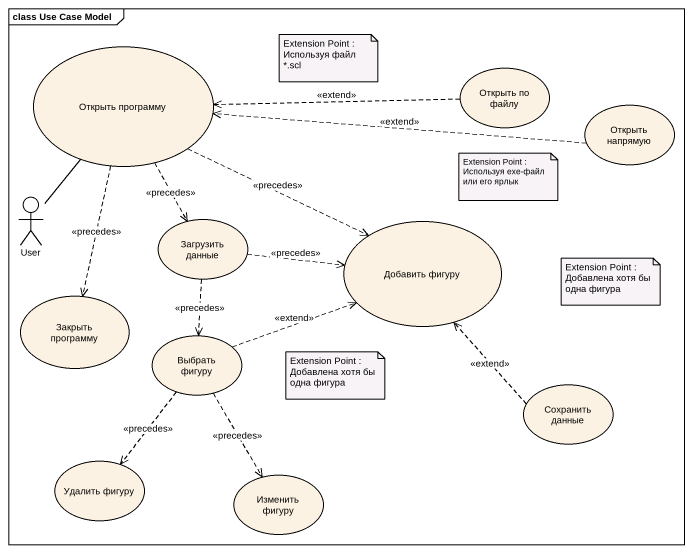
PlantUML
@startuml
mainframe class Use Case Model
usecase "Открыть программу" as Открыть_программу
usecase "Открыть по файлу" as Открыть_по_файлу
usecase "Открыть напрямую" as Открыть_напрямую
actor User
usecase "Загрузить данные" as Загрузить_данные
usecase "Добавить фигуру" as Добавить_фигуру
usecase "Закрыть программу" as Закрыть_программу
usecase "Выбрать фигуру" as Выбрать_фигуру
usecase "Сохранить данные" as Сохранить_данные
usecase "Удалить фигуру" as Удалить_фигуру
usecase "Изменить фигуру" as Изменить_фигуру
Открыть_программу ..> Загрузить_данные : <<precedes>>
Открыть_программу .right.> Добавить_фигуру : <<precedes>>
Открыть_программу ..> Закрыть_программу : <<precedes>>
Открыть_по_файлу .left.> Открыть_программу : <<extend>>
Открыть_напрямую .left.> Открыть_программу : <<extend>>
User -up- Открыть_программу
Загрузить_данные .right.> Добавить_фигуру : <<precedes>>
Загрузить_данные ..> Выбрать_фигуру : <<precedes>>
Выбрать_фигуру .right.> Добавить_фигуру : <<extend>>
Выбрать_фигуру ..> Удалить_фигуру : <<precedes>>
Выбрать_фигуру ..> Изменить_фигуру : <<precedes>>
Сохранить_данные .up.> Добавить_фигуру : <<extend>>
note as N1
  Extension Point : Используя файл *.scl
end note
note as N2
  Extension Point : Используя exe-файл или его ярлык
end note
note as N3
  Extension Point : Добавлена хотя бы одна фигура
end note
note as N4
  Extension Point : Добавлена хотя бы одна фигура
end note
@enduml
